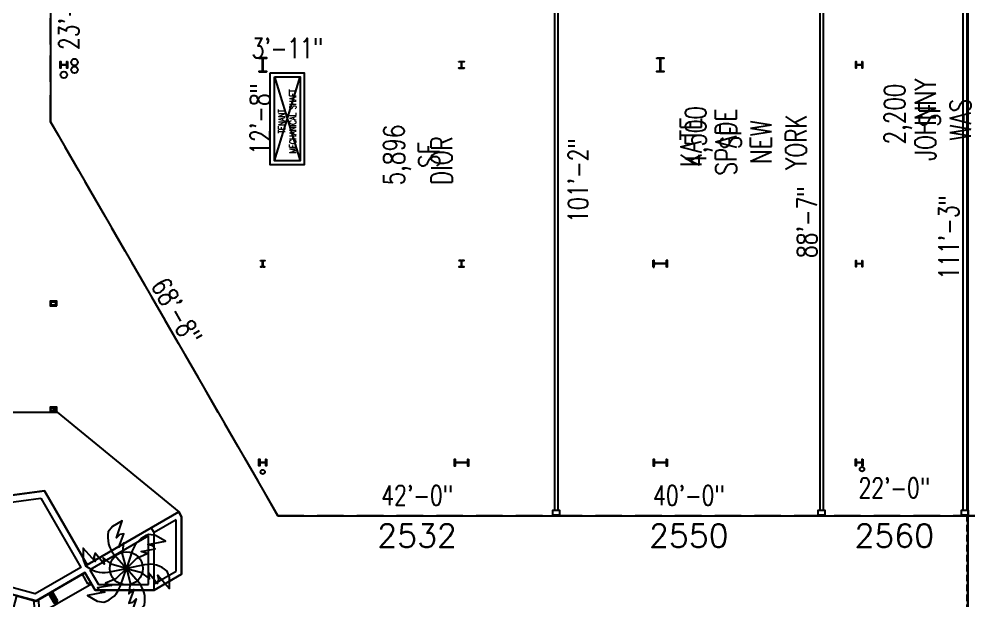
# Model space of a CAD drawing. Extents: x -13345 to 10098, y -1643 to 9113.
# Drawn here: x -7623 to -5903, y 1748 to 2802 of the extents above; entities that cross this region are included whole.
import ezdxf
from ezdxf.enums import TextEntityAlignment as Align

# ---------------------------------------------------------------- set-up
doc = ezdxf.new("R2010")
doc.units = 0
doc.header["$LTSCALE"] = 192
doc.header["$MEASUREMENT"] = 0
doc.linetypes.add('DASHED2', pattern=[0.375, 0.25, -0.125])
doc.linetypes.add('HIDDEN2', pattern=[0.1875, 0.125, -0.0625])
doc.layers.get('0').update_dxf_attribs({"linetype": 'CONTINUOUS'})
doc.layers.get('DEFPOINTS').update_dxf_attribs({"linetype": 'CONTINUOUS'})
for name, color, linetype in [('ARCH-FEATURES', 2, 'CONTINUOUS'), ('ARCH-WALLS-EXTERIOR', 5, 'CONTINUOUS'), ('ARCH-WALLS-INTERIOR', 1, 'CONTINUOUS'), ('DIMENSIONS-TENANT', 7, 'CONTINUOUS'), ('EXPANSION-JOINT', 1, 'CONTINUOUS'), ('FM-SPNO', 3, 'CONTINUOUS'), ('FM-TENANT-SF', 6, 'CONTINUOUS'), ('FM-TEXT-TENANT', 6, 'CONTINUOUS'), ('STRUCTURAL-COLUMNS', 3, 'CONTINUOUS'), ('TENANT-DEMISING', 4, 'CONTINUOUS'), ('TENANT-STOREFRONT-LEASELINE', 3, 'DASHED2'), ('TEXT-GENERAL', 2, 'CONTINUOUS'), ('UTILITIES-HVAC', 1, 'CONTINUOUS'), ('UTILITIES-PLUMB', 2, 'CONTINUOUS')]:
    doc.layers.add(name, color=color, linetype=linetype)
doc.layers.add('COMMON AREA FILL', color=7, linetype='CONTINUOUS', true_color=0xdedede)
doc.styles.add('ATTR', font='romans.shx', dxfattribs={"width": 0.8, "height": 0.10401})
doc.styles.add('FMSTXT', font='simplex.shx', dxfattribs={"width": 0.75})
doc.styles.add('SIMPLEX', font='SIMPLEX.shx', dxfattribs={"width": 0.75})
doc.styles.get("Standard").update_dxf_attribs({"font": 'txt.shx', "width": 0.75})
doc.dimstyles.new('LP-SP-MP (without ticks)', dxfattribs={"dimscale": 0, "dimtxt": 36, "dimasz": 12, "dimexe": 8, "dimexo": 8, "dimgap": 8, "dimtad": 1, "dimdec": 0, "dimrnd": 0.0625, "dimzin": 3, "dimdsep": 46, "dimlunit": 4, "dimtxsty": 'Standard', "dimblk1": 'OBLIQUE', "dimblk2": 'OBLIQUE', "dimsah": 1, "dimcen": 0.5, "dimse1": 1, "dimse2": 1, "dimsd1": 1, "dimsd2": 1, "dimclrt": 256, "dimadec": 0, "dimazin": 0, "dimtfac": 6, "dimtdec": 0, "dimtofl": 0, "dimtmove": 0, "dimatfit": 3, "dimldrblk": 'OBLIQUE', "dimfxl": 1, "dimfrac": 2, "dimtolj": 1, "dimtzin": 3, "dimarcsym": 0})

# ---------------------------------------------------------------- blocks, each defined once
blk = doc.blocks.new('*D466')
at = {"layer": 'DEFPOINTS', "color": 0, "transparency": 16777216}
for p in [(-6650.4, 1913.4), (-6650.4, 1902.5), (-6170.4, 1902.5)]:
    blk.add_point(p, dxfattribs=at)
at = {"layer": 'DIMENSIONS-TENANT', "transparency": 16777216, "insert": (-6410.4, 1939.4), "char_height": 36, "attachment_point": 5}
blk.add_mtext('\\A1;40\'-0"', dxfattribs=at)
blk = doc.blocks.new('_OBLIQUE')
at = {"color": 0, "linetype": 'ByBlock'}
blk.add_line((-0.5, -0.5), (0.5, 0.5), dxfattribs=at)
blk = doc.blocks.new('*D467')
at = {"layer": 'DEFPOINTS', "color": 0, "transparency": 16777216}
for p in [(-5906.4, 1926.9), (-6170.4, 1902.5), (-5906.4, 1902.5)]:
    blk.add_point(p, dxfattribs=at)
at = {"layer": 'DIMENSIONS-TENANT', "transparency": 16777216, "insert": (-6038.4, 1952.9), "char_height": 36, "attachment_point": 5}
blk.add_mtext('\\A1;22\'-0"', dxfattribs=at)
blk = doc.blocks.new('*D449')
at = {"layer": 'DEFPOINTS', "color": 0, "transparency": 16777216}
for p in [(-6650.4, 3116), (-6650.4, 1902.5), (-6585, 1902.5)]:
    blk.add_point(p, dxfattribs=at)
at = {"layer": 'DIMENSIONS-TENANT', "transparency": 16777216, "insert": (-6611, 2509.3), "char_height": 36, "attachment_point": 5, "rotation": 90}
blk.add_mtext('\\A1;101\'-2"', dxfattribs=at)
blk = doc.blocks.new('*D451')
at = {"layer": 'DEFPOINTS', "color": 0, "transparency": 16777216}
for p in [(-6170.4, 2965), (-6170.4, 1902.5), (-6170.4, 1902.5)]:
    blk.add_point(p, dxfattribs=at)
at = {"layer": 'DIMENSIONS-TENANT', "transparency": 16777216, "insert": (-6196.4, 2433.8), "char_height": 36, "attachment_point": 5, "rotation": 90}
blk.add_mtext('\\A1;88\'-7"', dxfattribs=at)
blk = doc.blocks.new('*D456')
at = {"layer": 'DEFPOINTS', "color": 0, "transparency": 16777216}
for p in [(-5913.7, 3237.3), (-5906.4, 3237.3), (-5906.4, 1902.5)]:
    blk.add_point(p, dxfattribs=at)
at = {"layer": 'DIMENSIONS-TENANT', "transparency": 16777216, "insert": (-5939.7, 2406.4), "char_height": 36, "attachment_point": 5, "rotation": 90}
blk.add_mtext('\\A1;111\'-3"', dxfattribs=at)
blk = doc.blocks.new('W12x72')
at = {"flags": 128}
blk.add_lwpolyline([(-6, 6.1), (6, 6.1), (6, 5.5), (0.9, 5.5, 0.414214), (0.2, 4.8), (0.2, -4.7, 0.414214), (0.9, -5.5), (6, -5.5), (6, -6.1), (-6, -6.1), (-6, -5.5), (-0.9, -5.5, 0.414214), (-0.2, -4.7), (-0.2, 4.8, 0.414214), (-0.9, 5.5), (-6, 5.5)], format="xyb", close=True, dxfattribs=at)
blk = doc.blocks.new('W-Wide Flange-Column - W12X72-1719981-Mall Level - Framing Plan')
at = {"layer": 'STRUCTURAL-COLUMNS'}
blk.add_blockref('W12x72', (0, 0), dxfattribs=at)
blk = doc.blocks.new('051200_048')
at = {"flags": 128}
blk.add_lwpolyline([(-4.1, 1.6), (3.9, 1.6), (3.9, 1.1), (0.7, 1.1, 0.414214), (0, 0.4), (0, -9, 0.414214), (0.7, -9.8), (3.9, -9.8), (3.9, -10.3), (-4.1, -10.3), (-4.1, -9.8), (-1, -9.8, 0.414214), (-0.3, -9), (-0.3, 0.4, 0.414214), (-1, 1.1), (-4.1, 1.1)], format="xyb", close=True, dxfattribs=at)
blk = doc.blocks.new('W-Wide Flange-Column - W12X40-1720051-Mall Level - Framing Plan')
at = {"layer": 'STRUCTURAL-COLUMNS'}
blk.add_blockref('051200_048', (0.1, 4.3), dxfattribs=at)
blk = doc.blocks.new('051200_178')
at = {"flags": 128}
blk.add_lwpolyline([(-6.6, 13), (6.6, 13), (6.6, 11.3), (1.3, 11.3, 0.414214), (0.5, 10.5), (0.5, -10.5, 0.414214), (1.3, -11.3), (6.6, -11.3), (6.6, -13), (-6.6, -13), (-6.6, -11.3), (-1.2, -11.3, 0.414214), (-0.5, -10.5), (-0.5, 10.5, 0.414214), (-1.2, 11.3), (-6.6, 11.3)], format="xyb", close=True, dxfattribs=at)
blk = doc.blocks.new('W-Wide Flange-Column - W24X229-1719966-Mall Level - Framing Plan')
at = {"layer": 'STRUCTURAL-COLUMNS'}
blk.add_line((-6.5, -13), (6.6, -13), dxfattribs=at)
blk.add_blockref('051200_178', (0, 0), dxfattribs=at)
blk = doc.blocks.new('051200_175')
at = {"flags": 128}
blk.add_lwpolyline([(-6.4, 12.6), (6.4, 12.6), (6.4, 11.3), (1.2, 11.3, 0.414214), (0.4, 10.5), (0.4, -10.5, 0.414214), (1.2, -11.3), (6.4, -11.3), (6.4, -12.6), (-6.4, -12.6), (-6.4, -11.3), (-1.2, -11.3, 0.414214), (-0.4, -10.5), (-0.4, 10.5, 0.414214), (-1.2, 11.3), (-6.4, 11.3)], format="xyb", close=True, dxfattribs=at)
blk = doc.blocks.new('W-Wide Flange-Column - W24X176-1719963-Mall Level - Framing Plan')
at = {"layer": 'STRUCTURAL-COLUMNS'}
blk.add_blockref('051200_175', (0, 0), dxfattribs=at)
blk = doc.blocks.new('W12x53')
at = {"flags": 128}
blk.add_lwpolyline([(-5, 6), (5, 6), (5, 5.5), (0.8, 5.5, 0.414214), (0.2, 4.8), (0.2, -4.8, 0.414214), (0.8, -5.5), (5, -5.5), (5, -6), (-5, -6), (-5, -5.5), (-0.8, -5.5, 0.414214), (-0.2, -4.8), (-0.2, 4.8, 0.414214), (-0.8, 5.5), (-5, 5.5)], format="xyb", close=True, dxfattribs=at)
blk = doc.blocks.new('W-Wide Flange-Column - W12X53-1719960-Mall Level - Framing Plan')
at = {"layer": 'STRUCTURAL-COLUMNS'}
blk.add_line((-5, -6), (5, -6), dxfattribs=at)
blk.add_blockref('W12x53', (0, 0), dxfattribs=at)
blk = doc.blocks.new('W-Wide Flange-Column - W24X176-1720052-Mall Level - Framing Plan')
at = {"layer": 'STRUCTURAL-COLUMNS'}
blk.add_blockref('051200_175', (0, 0), dxfattribs=at)
blk = doc.blocks.new('051200_176')
at = {"flags": 128}
blk.add_lwpolyline([(-6.5, 12.7), (6.5, 12.7), (6.5, 11.3), (1.2, 11.3, 0.414214), (0.4, 10.5), (0.4, -10.5, 0.414214), (1.2, -11.3), (6.5, -11.3), (6.5, -12.7), (-6.5, -12.7), (-6.5, -11.3), (-1.2, -11.3, 0.414214), (-0.4, -10.5), (-0.4, 10.5, 0.414214), (-1.2, 11.3), (-6.5, 11.3)], format="xyb", close=True, dxfattribs=at)
blk = doc.blocks.new('W-Wide Flange-Column - W24X192-1720053-Mall Level - Framing Plan')
at = {"layer": 'STRUCTURAL-COLUMNS'}
blk.add_blockref('051200_176', (0, 0), dxfattribs=at)
blk = doc.blocks.new('051200_060')
at = {"flags": 128}
blk.add_lwpolyline([(-6.2, 6.7), (6.2, 6.7), (6.2, 5.5), (1.1, 5.5, 0.414214), (0.4, 4.8), (0.4, -4.8, 0.414214), (1.1, -5.5), (6.2, -5.5), (6.2, -6.7), (-6.2, -6.7), (-6.2, -5.5), (-1.1, -5.5, 0.414214), (-0.4, -4.8), (-0.4, 4.8, 0.414214), (-1.1, 5.5), (-6.2, 5.5)], format="xyb", close=True, dxfattribs=at)
blk = doc.blocks.new('W-Wide Flange-Column - W12X136-1720055-Mall Level - Framing Plan')
at = {"layer": 'STRUCTURAL-COLUMNS'}
blk.add_blockref('051200_060', (0, 0), dxfattribs=at)
blk = doc.blocks.new('051200_053')
at = {"flags": 128}
blk.add_lwpolyline([(-6, 6.1), (6, 6.1), (6, 5.5), (0.9, 5.5, 0.414214), (0.2, 4.7), (0.2, -4.7, 0.414214), (0.9, -5.5), (6, -5.5), (6, -6.1), (-6, -6.1), (-6, -5.5), (-0.9, -5.5, 0.414214), (-0.2, -4.7), (-0.2, 4.7, 0.414214), (-0.9, 5.5), (-6, 5.5)], format="xyb", close=True, dxfattribs=at)
blk = doc.blocks.new('W-Wide Flange-Column - W12X65-1720045-Mall Level - Framing Plan')
at = {"layer": 'STRUCTURAL-COLUMNS'}
blk.add_blockref('051200_053', (0, 0), dxfattribs=at)
blk = doc.blocks.new('W-Wide Flange-Column - W12X136-1720048-Mall Level - Framing Plan')
at = {"layer": 'STRUCTURAL-COLUMNS'}
blk.add_blockref('051200_060', (0, 0), dxfattribs=at)
blk = doc.blocks.new('051200_061')
at = {"flags": 128}
blk.add_lwpolyline([(-6.2, 6.9), (6.2, 6.9), (6.2, 5.5), (1.2, 5.5, 0.414214), (0.4, 4.7), (0.4, -4.7, 0.414214), (1.2, -5.5), (6.2, -5.5), (6.2, -6.9), (-6.2, -6.9), (-6.2, -5.5), (-1.2, -5.5, 0.414214), (-0.4, -4.7), (-0.4, 4.7, 0.414214), (-1.2, 5.5), (-6.2, 5.5)], format="xyb", close=True, dxfattribs=at)
blk = doc.blocks.new('W-Wide Flange-Column - W12X152-1720050-Mall Level - Framing Plan')
at = {"layer": 'STRUCTURAL-COLUMNS'}
blk.add_blockref('051200_061', (0, 0), dxfattribs=at)
blk = doc.blocks.new('24x192 W-Shape End Elev')
at = {"linetype": 'Continuous'}
for p, q in [((-6.475, 25.47), (-6.475, 24.01)), ((-6.475, 25.47), (6.475, 25.47)), ((-6.475, 24.01), (-1.996875, 24.01)), ((-0.405, 3.051875), (-0.405, 22.418125)), ((0.405, 3.051875), (0.405, 22.418125)), ((1.996875, 24.01), (6.475, 24.01)), ((6.475, 25.47), (6.475, 24.01)), ((-6.475, 0), (-6.475, 1.46)), ((-6.475, 1.46), (-1.996875, 1.46)), ((-6.475, 0), (6.475, 0)), ((1.996875, 1.46), (6.475, 1.46)), ((6.475, 0), (6.475, 1.46))]:
    blk.add_line(p, q, dxfattribs=at)
for centre, start, end in [((-1.996875, 22.418125), 0, 90), ((1.996875, 22.418125), 90, 180), ((-1.996875, 3.051875), 270, 0), ((1.996875, 3.051875), 180, 270)]:
    blk.add_arc(centre, 1.591875, start, end, dxfattribs=at)
at = {"style": 'ATTR', "width": 0.8, "flags": 9}
blk.add_attdef('ESTCODE', (0, 0), '', height=0.0000637, dxfattribs=at)
blk = doc.blocks.new('329343_02')
at = {"flags": 128}
for points in [[(-36.8, 41.6), (0, 0), (-11.2, 43.1), (-7.4, 76.6), (-22.3, 64.1), (-7.4, 104.7), (-19.6, 102), (-29.6, 92.1), (-12.2, 143), (-41.7, 126.2), (-54.6, 110.3), (-54.6, 110.3, 0.229515), (-36.8, 41.6)], [(17.6, 52.6), (0, 0), (31.7, 31.2), (62.6, 44.7), (44.4, 51.4), (87, 58.8), (78.5, 68), (65, 71.7), (117.7, 82.1), (88.4, 99.2), (68.3, 102.4), (68.3, 102.4, 0.229515), (17.6, 52.6)], [(-54.4, -11), (0, 0), (-42.9, 11.9), (-70.1, 31.8), (-66.7, 12.8), (-94.4, 45.9), (-98.1, 34), (-94.6, 20.4), (-129.9, 60.9), (-130.1, 27), (-122.8, 7.9), (-122.8, 7.9, 0.229515), (-54.4, -11)], [(-17.6, -52.6), (0, 0), (-31.7, -31.2), (-62.6, -44.7), (-44.4, -51.4), (-87, -58.8), (-78.5, -68), (-65, -71.7), (-117.7, -82.1), (-88.4, -99.2), (-68.3, -102.4), (-68.3, -102.4, 0.229515), (-17.6, -52.6)], [(54.4, 11), (0, 0), (42.9, -11.9), (70.1, -31.8), (66.7, -12.8), (94.4, -45.9), (98.1, -34), (94.6, -20.4), (129.9, -60.9), (130.1, -27), (122.8, -7.9), (122.8, -7.9, 0.229515), (54.4, 11)], [(36.8, -41.6), (0, 0), (11.2, -43.1), (7.4, -76.6), (22.3, -64.1), (7.4, -104.7), (19.6, -102), (29.6, -92.1), (12.2, -143), (41.7, -126.2), (54.6, -110.3), (54.6, -110.3, 0.229515), (36.8, -41.6)]]:
    blk.add_lwpolyline(points, format="xyb", close=True, dxfattribs=at)
blk = doc.blocks.new('fms4rm')
blk.add_attdef('FMS:RMID', text='', height=12).set_placement((0, 0), align=Align.MIDDLE_CENTER)
blk = doc.blocks.new('*D647')
at = {"layer": 'DEFPOINTS', "color": 0, "transparency": 16777216}
for p in [(-7566.2, 2892.9), (-7507, 2892.9), (-7566.2, 2615.8)]:
    blk.add_point(p, dxfattribs=at)
at = {"layer": 'DIMENSIONS-TENANT', "transparency": 16777216, "insert": (-7533, 2810.3), "char_height": 36, "attachment_point": 5, "rotation": 90}
blk.add_mtext('\\A1;23\'-1"', dxfattribs=at)
blk = doc.blocks.new('*D650')
at = {"layer": 'DEFPOINTS', "color": 0, "transparency": 16777216}
for p in [(-7566.2, 2615.8), (-7566.2, 2615.8), (-7154.4, 1902.5)]:
    blk.add_point(p, dxfattribs=at)
at = {"layer": 'DIMENSIONS-TENANT', "transparency": 16777216, "insert": (-7337.8, 2272.2), "char_height": 36, "attachment_point": 5, "rotation": 300}
blk.add_mtext('\\A1;68\'-8"', dxfattribs=at)
blk = doc.blocks.new('*D651')
at = {"layer": 'DEFPOINTS', "color": 0, "transparency": 16777216}
for p in [(-7160.9, 2696.8), (-7160.9, 2696.8), (-7160.9, 2544.8)]:
    blk.add_point(p, dxfattribs=at)
at = {"layer": 'DIMENSIONS-TENANT', "transparency": 16777216, "insert": (-7186.9, 2620.8), "char_height": 36, "attachment_point": 5, "rotation": 90}
blk.add_mtext('\\A1;12\'-8"', dxfattribs=at)
blk = doc.blocks.new('*D652')
at = {"layer": 'DEFPOINTS', "color": 0, "transparency": 16777216}
for p in [(-7113.9, 2722.8), (-7160.9, 2696.8), (-7113.9, 2696.8)]:
    blk.add_point(p, dxfattribs=at)
at = {"layer": 'DIMENSIONS-TENANT', "transparency": 16777216, "insert": (-7137.4, 2748.8), "char_height": 36, "attachment_point": 5}
blk.add_mtext('\\A1;3\'-11"', dxfattribs=at)
blk = doc.blocks.new('*D654')
at = {"layer": 'DEFPOINTS', "color": 0, "transparency": 16777216}
for p in [(-6650.4, 1913.4), (-7154.4, 1902.5), (-6650.4, 1902.5)]:
    blk.add_point(p, dxfattribs=at)
at = {"layer": 'DIMENSIONS-TENANT', "transparency": 16777216, "insert": (-6902.4, 1939.4), "char_height": 36, "attachment_point": 5}
blk.add_mtext('\\A1;42\'-0"', dxfattribs=at)

msp = doc.modelspace()

# ---------------------------------------------------------------- linework, layer by layer
at = {"layer": 'ARCH-FEATURES'}
for p, q in [((-7338.9, 1895), (-7378.7, 1872)), ((-7378.7, 1872), (-7383.7, 1880.6)), ((-7388.7, 1866.2), (-7495.1, 1804.7)), ((-7388.7, 1777.8), (-7388.7, 1866.2)), ((-7378.7, 1767.8), (-7378.7, 1872)), ((-7434.9, 1807.2), (-7422.9, 1807.2)), ((-7428.9, 1813.2), (-7428.9, 1801.2)), ((-7592.5, 1748.5), (-7503.8, 1799.7)), ((-7503.8, 1799.7), (-7485.3, 1767.8)), ((-7495.1, 1804.7), (-7479.6, 1777.8)), ((-7378.7, 1779.3), (-7338.9, 1802.3)), ((-7378.7, 1767.8), (-7328.9, 1796.5)), ((-7697, 1776.5), (-7592.5, 1748.5)), ((-7479.6, 1777.8), (-7388.7, 1777.8)), ((-7485.3, 1767.8), (-7378.7, 1767.8))]:
    msp.add_line(p, q, dxfattribs=at)
for points in [[(-7554.8, 2282.6), (-7554.8, 2290.9), (-7567.1, 2290.9), (-7567.1, 2282.6)], [(-7554.8, 2090.6), (-7554.8, 2098.9), (-7567.1, 2098.9), (-7567.1, 2090.6)], [(-7583.8, 1934.3), (-7511.5, 1809.1), (-7594.2, 1761.4), (-7692, 1787.6), (-7655.2, 1924.9)]]:
    msp.add_lwpolyline(points, close=True, dxfattribs=at)
for points in [[(-7500.1, 1813.4), (-7577.4, 1947.3), (-7649.3, 1937.8), (-7735.9, 2087.8), (-7735.9, 2089.8)], [(-7328.9, 1900.7), (-7333.9, 1909.4), (-7500.1, 1813.4)], [(-7338.9, 1802.3), (-7338.9, 1895)], [(-7328.9, 1796.5), (-7328.9, 1900.7)], [(-7565.9, 1763.3), (-7504, 1799), (-7492.2, 1778.7), (-7554.2, 1742.9), (-7565.9, 1763.3)], [(-7589.4, 1722.8), (-7633.2, 1734.6), (-7627.1, 1757.3), (-7592.7, 1748.1)], [(-7592.2, 1748.1), (-7566.3, 1763), (-7554.6, 1742.7), (-7588.9, 1722.9)]]:
    msp.add_lwpolyline(points, dxfattribs=at)
at = {"layer": 'ARCH-FEATURES', "linetype": 'HIDDEN2'}
for points in [[(-7509, 1796.7), (-7499, 1779.4), (-7493.8, 1782.4)], [(-7569.8, 1761.6), (-7559.8, 1744.3), (-7552.9, 1748.3), (-7562.9, 1765.6)], [(-7588.7, 1750.7), (-7585.9, 1729.2), (-7593.8, 1728.2), (-7596.7, 1749.7)]]:
    msp.add_lwpolyline(points, dxfattribs=at)
at = {"layer": 'ARCH-FEATURES'}
for centre, radius in [((-7557.9, 2094.8), 1.5), ((-7428.9, 1807.2), 30)]:
    msp.add_circle(centre, radius, dxfattribs=at)
at = {"layer": 'ARCH-WALLS-EXTERIOR'}
for points in [[(-6656.4, 1903.8), (-6656.4, 1912.3), (-6644.4, 1912.3), (-6644.4, 1903.8)], [(-6176.4, 1903.8), (-6176.4, 1912.3), (-6164.4, 1912.3), (-6164.4, 1903.8)], [(-5916.4, 1903.8), (-5916.4, 1912.3), (-5904.4, 1912.3), (-5904.4, 1903.8)]]:
    msp.add_lwpolyline(points, close=True, dxfattribs=at)
at = {"layer": 'ARCH-WALLS-INTERIOR'}
for points in [[(-7168.2, 2704), (-7106.7, 2704), (-7106.7, 2537.5), (-7168.2, 2537.5)], [(-7160.9, 2696.8), (-7113.9, 2696.8), (-7113.9, 2544.8), (-7160.9, 2544.8)]]:
    msp.add_lwpolyline(points, close=True, dxfattribs=at)
at = {"layer": 'COMMON AREA FILL'}
for points in [[(-7566.2, 3957.3), (-7566.2, 3808.3), (-7579.4, 3808.3), (-7579.4, 3759.3), (-7566.2, 3759.3), (-7566.2, 3216.9), (-7535.9, 3216.9), (-7535.9, 3212.9), (-7537.2, 3212.9), (-7537.2, 3138.9), (-7537.2, 3136.9), (-7535.9, 3136.9), (-7535.9, 3132.9), (-7566.2, 3132.9), (-7566.2, 2615.8), (-7154.4, 1902.5), (-5595.5, 1902.5)], [(-7649.3, 1937.8), (-7577.4, 1947.3), (-7500.1, 1813.4), (-7333.9, 1909.4), (-7328.9, 1900.7), (-7328.9, 1796.5), (-7378.7, 1767.8), (-7485.3, 1767.8), (-7503.8, 1799.7), (-7592.5, 1748.5), (-7697, 1776.5)]]:
    msp.add_lwpolyline(points, dxfattribs=at)
at = {"layer": 'DEFPOINTS'}
msp.add_lwpolyline([(-7333.9, 1909.4), (-7500.1, 1813.4), (-7577.4, 1947.3), (-7649.3, 1937.8), (-7735.9, 2087.8), (-7735.9, 2089.9), (-7554, 2089.9)], close=True, dxfattribs=at)
at = {"layer": 'EXPANSION-JOINT'}
for points in [[(-5904.4, 94.3), (-5904.4, 4182.8)], [(-5905.9, 1903.8), (-5905.9, 658.8)]]:
    msp.add_lwpolyline(points, dxfattribs=at)
at = {"layer": 'EXPANSION-JOINT', "linetype": 'DASHED2', "ltscale": 0.25}
msp.add_lwpolyline([(-5907.1, 1903.8), (-5907.1, 658.8)], dxfattribs=at)
at = {"layer": 'STRUCTURAL-COLUMNS'}
msp.add_line((-7555.9, 2091.8), (-7565.9, 2091.8), dxfattribs=at)
msp.add_line((-7555.9, 2091.8), (-7565.9, 2091.8), dxfattribs=at)
msp.add_line((-7555.9, 2091.8), (-7565.9, 2091.8), dxfattribs=at)
msp.add_line((-7555.9, 2091.8), (-7565.9, 2091.8), dxfattribs=at)
for points in [[(-7565.9, 2289.8), (-7565.9, 2283.8), (-7555.9, 2283.8), (-7555.9, 2289.8)], [(-7565.9, 2289.8), (-7565.9, 2283.8), (-7555.9, 2283.8), (-7555.9, 2289.8)], [(-7565.9, 2289.8), (-7565.9, 2283.8), (-7555.9, 2283.8), (-7555.9, 2289.8)], [(-7565.9, 2289.8), (-7565.9, 2283.8), (-7555.9, 2283.8), (-7555.9, 2289.8)], [(-7565.4, 2289.3), (-7565.4, 2284.3), (-7556.4, 2284.3), (-7556.4, 2289.3)], [(-7565.4, 2289.3), (-7565.4, 2284.3), (-7556.4, 2284.3), (-7556.4, 2289.3)], [(-7565.4, 2289.3), (-7565.4, 2284.3), (-7556.4, 2284.3), (-7556.4, 2289.3)], [(-7565.4, 2289.3), (-7565.4, 2284.3), (-7556.4, 2284.3), (-7556.4, 2289.3)], [(-7565.6, 2097.4), (-7560.3, 2097.4), (-7560.3, 2092.1), (-7565.6, 2092.1)], [(-7565.6, 2097.4), (-7560.3, 2097.4), (-7560.3, 2092.1), (-7565.6, 2092.1)], [(-7565.6, 2097.4), (-7560.3, 2097.4), (-7560.3, 2092.1), (-7565.6, 2092.1)], [(-7565.6, 2097.4), (-7560.3, 2097.4), (-7560.3, 2092.1), (-7565.6, 2092.1)]]:
    msp.add_lwpolyline(points, close=True, dxfattribs=at)
for points in [[(-7565.9, 2091.8), (-7565.9, 2097.8), (-7555.9, 2097.8)], [(-7565.9, 2091.8), (-7565.9, 2097.8), (-7555.9, 2097.8)], [(-7565.9, 2091.8), (-7565.9, 2097.8), (-7555.9, 2097.8)], [(-7565.9, 2091.8), (-7565.9, 2097.8), (-7555.9, 2097.8)], [(-7559.9, 2097.8), (-7559.9, 2091.8)], [(-7559.9, 2097.8), (-7559.9, 2091.8)], [(-7559.9, 2097.8), (-7559.9, 2091.8)], [(-7559.9, 2097.8), (-7559.9, 2091.8)], [(-7555.9, 2091.8), (-7555.9, 2097.8)], [(-7555.9, 2091.8), (-7555.9, 2097.8)], [(-7555.9, 2091.8), (-7555.9, 2097.8)], [(-7555.9, 2091.8), (-7555.9, 2097.8)]]:
    msp.add_lwpolyline(points, dxfattribs=at)
at = {"layer": 'TENANT-DEMISING'}
for p, q in [((-5913.7, 1912.3), (-5913.7, 3230)), ((-5906.4, 1912.3), (-5906.4, 3230))]:
    msp.add_line(p, q, dxfattribs=at)
for points in [[(-6042.9, 3230), (-6042.9, 2968), (-6173.4, 2968), (-6173.4, 1912.3)], [(-6036.9, 3230), (-6036.9, 2962), (-6167.4, 2962), (-6167.4, 1912.3)], [(-6653.4, 3108.8), (-6653.4, 1912.3)], [(-6647.4, 3108.8), (-6647.4, 1912.3)]]:
    msp.add_lwpolyline(points, dxfattribs=at)
at = {"layer": 'TENANT-STOREFRONT-LEASELINE'}
for p, q in [((-7566.2, 2755.3), (-7566.2, 3132.9)), ((-7566.2, 2615.8), (-7566.2, 2755.3)), ((-7479.4, 2465.5), (-7566.2, 2615.8)), ((-7358.9, 2256.8), (-7479.4, 2465.5)), ((-7154.4, 1902.5), (-7358.9, 2256.8)), ((-5595.5, 1902.5), (-7154.4, 1902.5))]:
    msp.add_line(p, q, dxfattribs=at)
at = {"layer": 'UTILITIES-HVAC'}
for p, q in [((-7160.9, 2696.8), (-7113.9, 2544.8)), ((-7160.9, 2544.8), (-7113.9, 2696.8))]:
    msp.add_line(p, q, dxfattribs=at)
at = {"layer": 'UTILITIES-PLUMB'}
for centre, radius in [((-7522.9, 2723.8), 6), ((-7541.9, 2700.8), 6), ((-7522.9, 2709.8), 6), ((-7181.9, 1981.8), 4), ((-6096.8, 1986.8), 4)]:
    msp.add_circle(centre, radius, dxfattribs=at)

# ---------------------------------------------------------------- block references
at = {"layer": 'ARCH-FEATURES', "xscale": 0.6000000000000001, "yscale": 0.6000000000000001, "rotation": 180}
msp.add_blockref('329343_02', (-7428.9, 1807.2), dxfattribs=at)
at = {"layer": 'FM-SPNO', "xscale": 3.5, "yscale": 3.5, "zscale": 3.5}
for p, values in [((-6902.4, 1866.5), {'FMS:RMID': '2532'}), ((-6410.4, 1866.5), {'FMS:RMID': '2550'}), ((-6038.4, 1866.5), {'FMS:RMID': '2560'})]:
    msp.add_blockref('fms4rm', p, dxfattribs=at).add_auto_attribs(values)
at = {"layer": 'STRUCTURAL-COLUMNS'}
for name, p, rotation in [('W-Wide Flange-Column - W12X136-1720048-Mall Level - Framing Plan', (-7541.9, 2718.8), 270.00000010284), ('W-Wide Flange-Column - W12X72-1719981-Mall Level - Framing Plan', (-6102, 2718.8), 270.0000001028453), ('24x192 W-Shape End Elev', (-6449.2, 2358.8), 90), ('W-Wide Flange-Column - W12X65-1720045-Mall Level - Framing Plan', (-6102, 2358.8), 270.00000010284), ('W-Wide Flange-Column - W12X152-1720050-Mall Level - Framing Plan', (-7181.9, 1998.8), 270.00000010284), ('W-Wide Flange-Column - W24X176-1719963-Mall Level - Framing Plan', (-6822, 1998.8), 270.00000010284), ('W-Wide Flange-Column - W24X176-1720052-Mall Level - Framing Plan', (-6462, 1998.8), 270.00000010284), ('W-Wide Flange-Column - W12X136-1720055-Mall Level - Framing Plan', (-6102, 1998.8), 270.00000010284)]:
    msp.add_blockref(name, p, dxfattribs=dict(at, rotation=rotation))
for name, p in [('W-Wide Flange-Column - W24X229-1719966-Mall Level - Framing Plan', (-7182, 2718.8)), ('W-Wide Flange-Column - W12X53-1719960-Mall Level - Framing Plan', (-6822, 2718.8)), ('W-Wide Flange-Column - W24X192-1720053-Mall Level - Framing Plan', (-6462, 2718.8)), ('W-Wide Flange-Column - W12X40-1720051-Mall Level - Framing Plan', (-7182, 2358.8)), ('W-Wide Flange-Column - W12X53-1719960-Mall Level - Framing Plan', (-6822, 2358.8))]:
    msp.add_blockref(name, p, dxfattribs=at)

# ---------------------------------------------------------------- texts
at = {"layer": 'FM-TENANT-SF', "char_height": 38, "width": 1, "attachment_point": 5, "rotation": 90, "style": 'FMSTXT'}
for s, insert in [('2,200 SF', (-6005.7, 2629.6)), ('4,500 SF', (-6366.4, 2589)), ('5,896 SF', (-6912.7, 2555.5))]:
    msp.add_mtext(s, dxfattribs=dict(at, insert=insert))
at = {"layer": 'FM-TEXT-TENANT', "char_height": 38, "width": 1, "attachment_point": 5, "rotation": 90, "style": 'FMSTXT'}
for s, insert in [('JOHNNY WAS', (-5950.7, 2619.6)), ('KATE SPADE NEW YORK', (-6311.4, 2579)), ('DIOR', (-6857.7, 2545.5))]:
    msp.add_mtext(s, dxfattribs=dict(at, insert=insert))
at = {"layer": 'TEXT-GENERAL', "insert": (-7137.4, 2616.6), "char_height": 12, "width": 160, "attachment_point": 5, "rotation": 90, "style": 'SIMPLEX'}
msp.add_mtext('TENANT\\PMECHANICAL SHAFT', dxfattribs=at)

# ---------------------------------------------------------------- dimensions: what is measured, and where the dimension line sits
at = {"layer": 'DIMENSIONS-TENANT'}
for base, p1, p2, picture, middle in [((-5913.7, 3237.3), (-5906.4, 1902.5), (-5906.4, 3237.3), '*D456', (-5913.7, 2406.4)), ((-7507, 2892.9), (-7566.2, 2615.8), (-7566.2, 2892.9), '*D647', (-7507, 2810.3))]:
    dim = msp.add_linear_dim(base=base, p1=p1, p2=p2, angle=90, dimstyle='LP-SP-MP (without ticks)', override={"dimscale": 1}, dxfattribs=at)
    dim.commit()
    dim.dimension.update_dxf_attribs({"geometry": picture, "text_midpoint": middle, "dimtype": 160})
for base, p1, p2, picture, middle in [((-6585.0004, 1902.5266), (-6650.4446, 3116.0258), (-6650.4446, 1902.5266), '*D449', (-6611.0004, 2509.2762)), ((-6170.4446, 1902.5274), (-6170.4446, 2965.0255), (-6170.4446, 1902.5274), '*D451', (-6196.4446, 2433.7764)), ((-7160.9, 2696.8), (-7160.9, 2544.8), (-7160.9, 2696.8), '*D651', (-7186.9, 2620.8))]:
    dim = msp.add_linear_dim(base=base, p1=p1, p2=p2, angle=90, dimstyle='LP-SP-MP (without ticks)', override={"dimscale": 1}, dxfattribs=at)
    dim.commit()
    dim.dimension.update_dxf_attribs({"geometry": picture, "text_midpoint": middle})
dim = msp.add_linear_dim(base=(-7113.9, 2722.8), p1=(-7160.9, 2696.8), p2=(-7113.9, 2696.8), dimstyle='LP-SP-MP (without ticks)', override={"dimscale": 1}, dxfattribs=at)
dim.commit()
dim.dimension.update_dxf_attribs({"geometry": '*D652', "text_midpoint": (-7137.4, 2722.8), "dimtype": 160})
dim = msp.add_aligned_dim(p1=(-7154.4, 1902.5), p2=(-7566.2, 2615.8), distance=0, dimstyle='LP-SP-MP (without ticks)', override={"dimscale": 1}, dxfattribs=at)
dim.commit()
dim.dimension.update_dxf_attribs({"geometry": '*D650', "text_midpoint": (-7337.8, 2272.2)})
for base, p1, p2, picture, middle in [((-6650.4, 1913.4), (-7154.4, 1902.5), (-6650.4, 1902.5), '*D654', (-6902.4, 1939.4)), ((-6650.4, 1913.4), (-6170.4, 1902.5), (-6650.4, 1902.5), '*D466', (-6410.4, 1939.4)), ((-5906.4, 1926.9), (-6170.4, 1902.5), (-5906.4, 1902.5), '*D467', (-6038.4, 1952.9))]:
    dim = msp.add_linear_dim(base=base, p1=p1, p2=p2, dimstyle='LP-SP-MP (without ticks)', override={"dimscale": 1}, dxfattribs=at)
    dim.commit()
    dim.dimension.update_dxf_attribs({"geometry": picture, "text_midpoint": middle})

doc.saveas('drawing.dxf')
